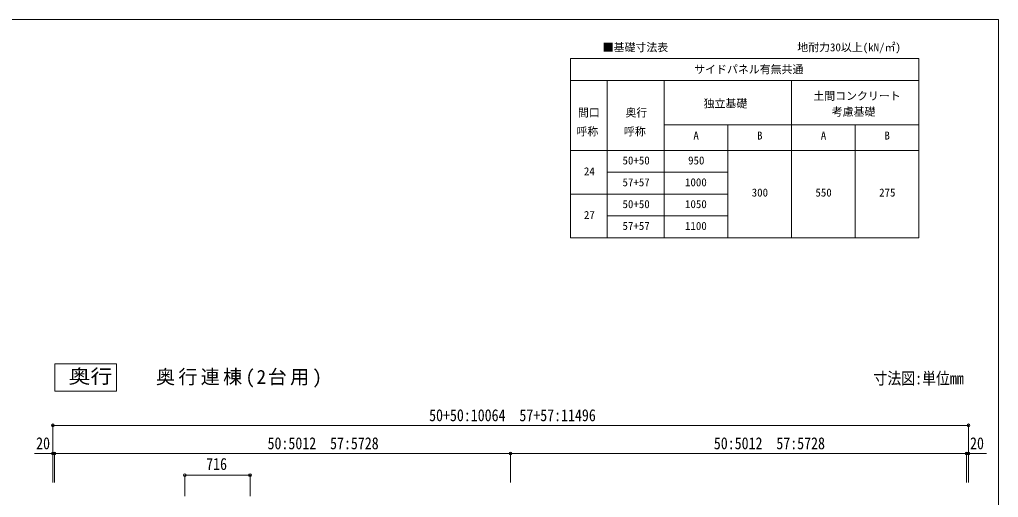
# Model space of a CAD drawing. Units: millimetres, scale not verified. Extents: x -8385 to 21638, y -5853 to 5787.
# Drawn here: x -2703 to 8055, y 534 to 5787 of the extents above; entities that cross this region are included whole.
import ezdxf
from ezdxf.enums import TextEntityAlignment as Align

# ---------------------------------------------------------------- set-up
doc = ezdxf.new("R2010")
doc.units = ezdxf.units.MM
doc.header["$LTSCALE"] = 30
doc.header["$PDMODE"] = 32
doc.header["$PDSIZE"] = 30
for name, color, linetype, lineweight in [('0-6_OTH_LINE', 7, 'Continuous', 9), ('0-A_寸法', 6, 'Continuous', 9), ('F-0_240', 7, 'Continuous', 9)]:
    doc.layers.add(name, color=color, linetype=linetype, lineweight=lineweight)
doc.styles.add('ＭＳ ゴシック', font='')
doc.styles.get('ＭＳ ゴシック').set_extended_font_data('MS Gothic')

msp = doc.modelspace()

# ---------------------------------------------------------------- linework, layer by layer
at = {"layer": '0-6_OTH_LINE', "lineweight": 18}
for p, q in [((3352.97, 5357.71), (7181.18, 5357.71)), ((3352.97, 5357.71), (3352.97, 3388.36)), ((3352.97, 5117.71), (7181.18, 5117.71)), ((4381.18, 5117.71), (4381.18, 3388.36)), ((4381.18, 4628.69), (7181.18, 4628.69)), ((3352.97, 4348.36), (7181.18, 4348.36)), ((3752.97, 4108.36), (5081.18, 4108.36)), ((3352.97, 3868.36), (5081.18, 3868.36)), ((3752.97, 3628.36), (5081.18, 3628.36)), ((3352.97, 3388.36), (7181.18, 3388.36))]:
    msp.add_line(p, q, dxfattribs=at)
at = {"layer": '0-6_OTH_LINE'}
for p, q in [((7181.18, 5357.71), (7181.18, 3388.36)), ((3752.97, 5117.71), (3752.97, 3388.36)), ((4381.18, 5117.71), (4381.18, 3388.36)), ((5781.18, 5117.71), (5781.18, 3388.36)), ((5081.18, 4628.69), (5081.18, 3388.36)), ((6481.18, 4628.69), (6481.18, 3388.36))]:
    msp.add_line(p, q, dxfattribs=at)
at = {"layer": '0-6_OTH_LINE', "color": 3}
msp.add_lwpolyline([(-2314.56, 2002.08), (-1638.15, 2002.08), (-1638.15, 1702.58), (-2314.56, 1702.58)], close=True, dxfattribs=at)
at = {"layer": '0-A_寸法'}
for p, q in [((-2338.76, 1326.52), (-2338.76, 1018.08)), ((-2338.76, 1326.52), (7725.24, 1326.52)), ((7725.24, 1326.52), (7725.24, 1018.08)), ((-2338.76, 1018.08), (-2538.76, 1018.08)), ((-2338.76, 1018.08), (-2338.76, 699.61)), ((-2318.76, 1018.08), (-2338.76, 1018.08)), ((-2318.76, 1018.08), (-2318.76, 699.61)), ((-2318.76, 1018.08), (-2318.76, 699.61)), ((-2318.76, 1018.08), (2693.24, 1018.08)), ((2693.24, 1018.08), (2693.24, 699.61)), ((7705.24, 1018.08), (2693.24, 1018.08)), ((7705.24, 1018.08), (7705.24, 699.61)), ((7705.24, 1018.08), (7705.24, 699.61)), ((7705.24, 1018.08), (7725.24, 1018.08)), ((7725.24, 1018.08), (7725.24, 699.61)), ((7725.24, 1018.08), (7925.24, 1018.08)), ((-886.76, 778.08), (-886.76, 549.07)), ((-886.76, 778.08), (-170.76, 778.08)), ((-170.76, 778.08), (-170.76, 549.07))]:
    msp.add_line(p, q, dxfattribs=at)
for p in [(-2338.76, 1326.52), (7725.24, 1326.52), (-2338.76, 1018.08), (-2318.76, 1018.08), (2693.24, 1018.08), (7705.24, 1018.08), (7725.24, 1018.08), (-886.76, 778.08), (-170.76, 778.08)]:
    msp.add_point(p, dxfattribs=at)
at = {"layer": 'F-0_240', "color": 5}
for p, q in [((-8385.45, 5787.34), (8054.55, 5787.34)), ((8054.55, 5787.34), (8054.55, -5852.66))]:
    msp.add_line(p, q, dxfattribs=at)

# ---------------------------------------------------------------- texts
at = {"layer": '0-6_OTH_LINE', "style": 'ＭＳ ゴシック'}
for s, p in [('■基礎寸法表', (3705.35, 5411.84)), ('地耐力30以上(kN/㎡)', (5843.52, 5411.84)), ('サイドパネル有無共通', (4711.24, 5169.54)), ('土間コンクリート', (6020.35, 4877.16)), ('独立基礎', (4814.72, 4793.59)), ('間口', (3433.93, 4693.81)), ('奥行', (3955.57, 4693.81)), ('考慮基礎', (6222.83, 4703.69)), ('呼称', (3417.11, 4486.11)), ('呼称', (3938.75, 4486.11)), ('A', (4702.21, 4441.96)), ('B', (5401.87, 4441.96)), ('A', (6102.21, 4441.96)), ('B', (6801.87, 4441.96)), ('50+50', (3923.03, 4168.36)), ('950', (4644, 4168.36)), ('24', (3499.24, 4048.7)), ('57+57', (3923.03, 3928.36)), ('1000', (4609.92, 3928.36)), ('300', (5343.2, 3815.3)), ('550', (6043.2, 3815.3)), ('275', (6743.2, 3815.3)), ('50+50', (3923.03, 3688.36)), ('1050', (4609.92, 3688.36)), ('27', (3499.24, 3568.7)), ('57+57', (3923.03, 3448.36)), ('1100', (4609.92, 3448.36))]:
    msp.add_text(s, height=87.98, dxfattribs=at).set_placement(p, align=Align.BOTTOM_LEFT)
at = {"layer": '0-6_OTH_LINE', "color": 2, "style": 'ＭＳ ゴシック', "width": 1.15}
msp.add_text('奥行', height=154, dxfattribs=at).set_placement((-2166.07, 1741.7), align=Align.BOTTOM_LEFT)
at = {"layer": '0-6_OTH_LINE', "style": 'ＭＳ ゴシック', "width": 0.85}
msp.add_text('寸法図:単位mm', height=132, dxfattribs=at).set_placement((6680.27, 1737.47), align=Align.BOTTOM_LEFT)
at = {"layer": '0-6_OTH_LINE', "color": 2, "insert": (-1204.07, 1741.7), "char_height": 154, "attachment_point": 7, "style": 'ＭＳ ゴシック'}
msp.add_mtext('\\T1.17;奥行連棟(2台用)', dxfattribs=at)
at = {"layer": '0-A_寸法', "color": 7, "style": 'ＭＳ ゴシック', "width": 0.85}
for s, p in [('50+50:10064  57+57:11496', (1797.74, 1332.52)), ('20', (-2521.26, 1024.08)), ('50:5012  57:5728', (22.24, 1024.08)), ('50:5012  57:5728', (4927.03, 1024.08)), ('20', (7742.74, 1024.08)), ('716', (-652.51, 796.59))]:
    msp.add_text(s, height=132, dxfattribs=at).set_placement(p, align=Align.BOTTOM_LEFT)

doc.saveas('drawing.dxf')
